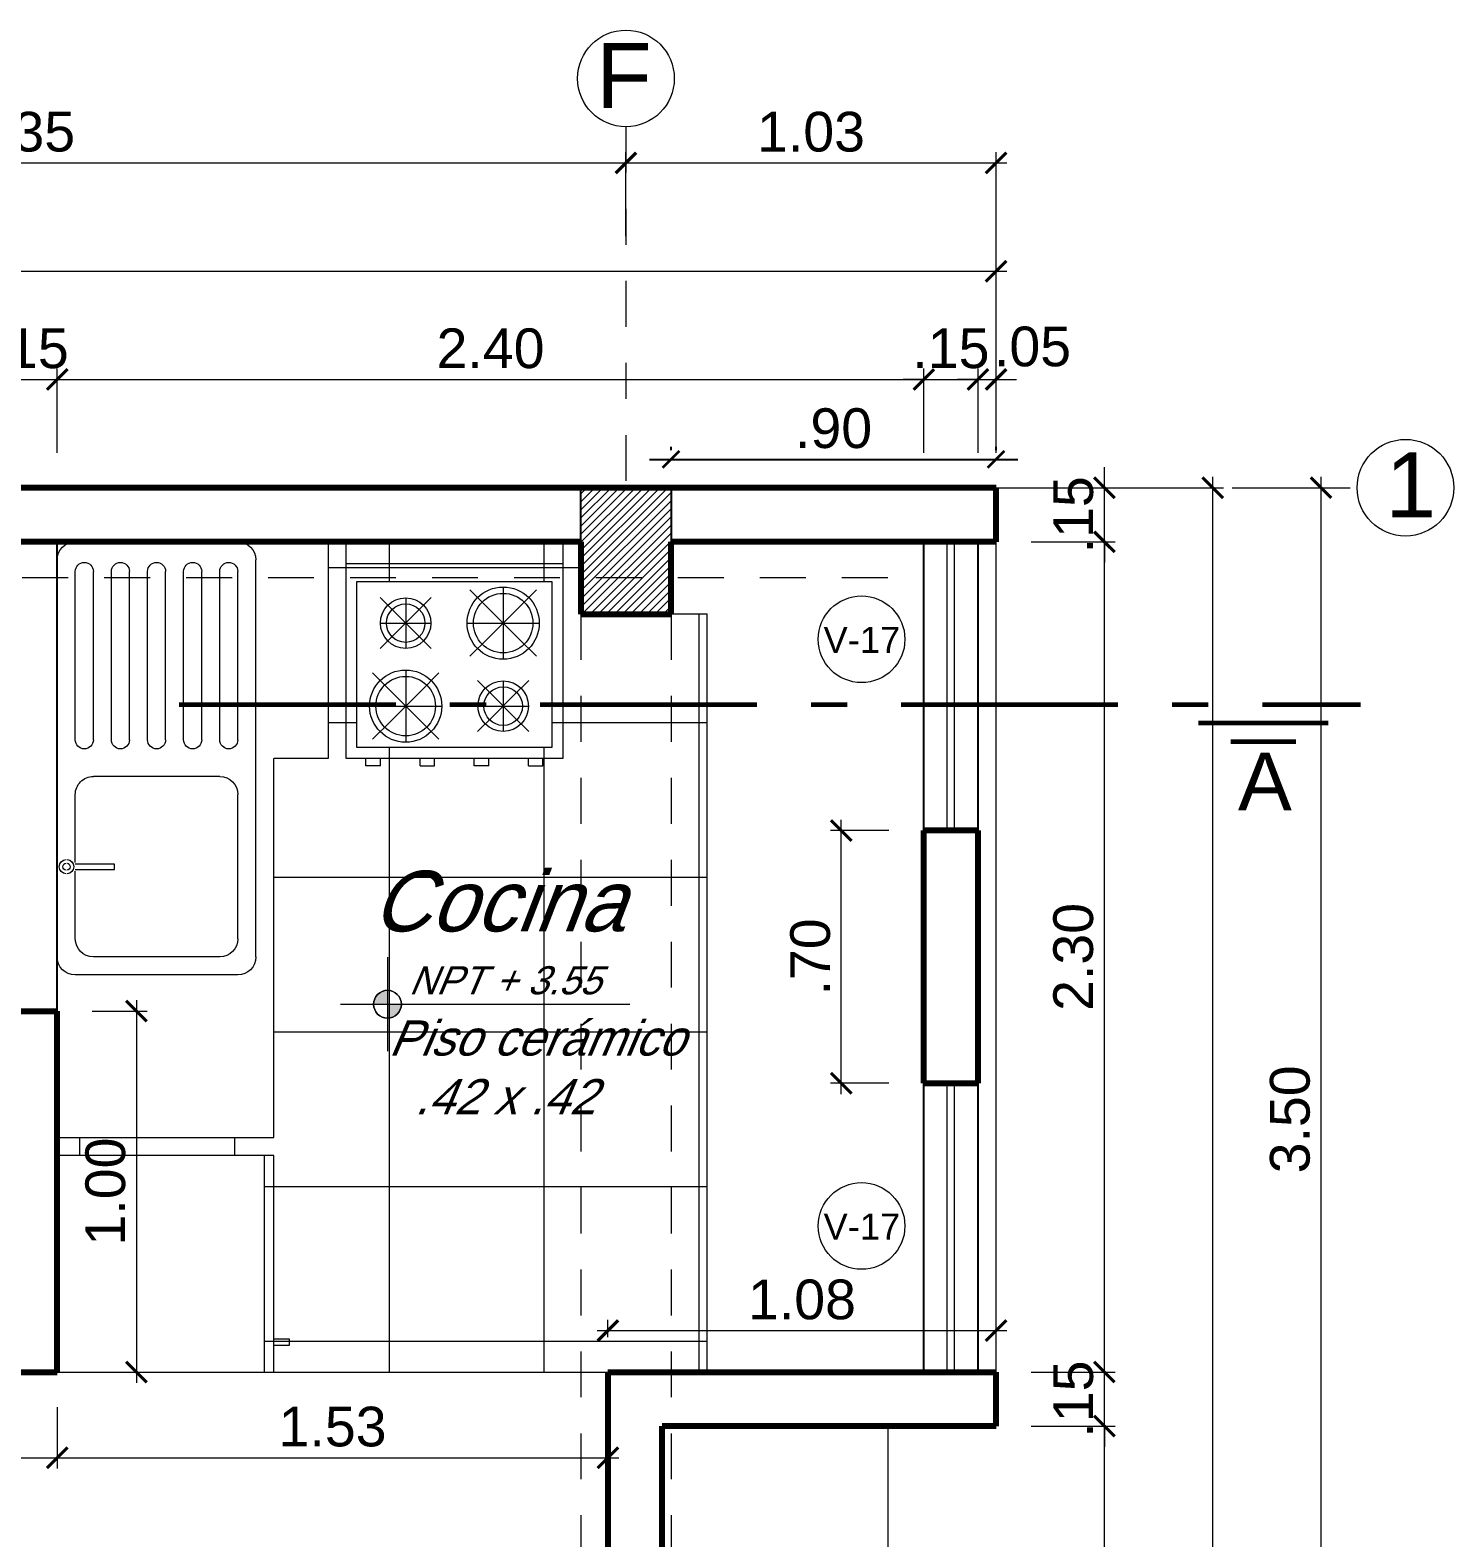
# Model space of a CAD drawing. Header units: millimetres. Extents: x 3779 to 7711, y 1445 to 3132.
# Drawn here: x 3869.147 to 3873.09, y 1469.425 to 1473.602 of the extents above; entities that cross this region are included whole.
import ezdxf

# ---------------------------------------------------------------- set-up
doc = ezdxf.new("R2010")
doc.units = ezdxf.units.MM
doc.header["$PDMODE"] = 3
for name, pattern in [('ACAD_ISO10W100', [18.5, 12, -3, 0.5, -3]), ('DASHDOTX2', [50.8, 25.4, -12.7, 0, -12.7]), ('HIDDEN', [9.525, 6.35, -3.175])]:
    doc.linetypes.add(name, pattern=pattern)
for name, color, linetype, lineweight in [('cotas', 7, 'Continuous', 5), ('EJES', 20, 'DASHDOTX2', 9), ('LINEA-DE-CORTE', 6, 'ACAD_ISO10W100', 60), ('MOBILIARIOS', 151, 'Continuous', 5), ('PERSONA', 7, 'Continuous', 9), ('pluma 1', 1, 'Continuous', 9), ('pluma 1.5', 14, 'Continuous', 15), ('pluma 2', 2, 'Continuous', 20), ('pluma 2.5', 30, 'Continuous', 25), ('pluma 8', 98, 'Continuous', 80), ('proyecciones', 32, 'HIDDEN', 9), ('SANITARIOS', 40, 'Continuous', 9), ('TEXTO', 7, 'Continuous', 9), ('TEXTURAS', 35, 'Continuous', 5)]:
    doc.layers.add(name, color=color, linetype=linetype, lineweight=lineweight)
doc.styles.add('nombreambiente', font='stylu.ttf', dxfattribs={"oblique": 20})
doc.styles.get("Standard").update_dxf_attribs({"font": 'arial.ttf'})
doc.styles.add('TIMES', font='arial.ttf', dxfattribs={"height": 0.11})
doc.dimstyles.new('INTERIOR', dxfattribs={"dimtxt": 0.11, "dimasz": 0.0465, "dimexe": 0.0345, "dimexo": 0.195, "dimgap": 0.0295, "dimtad": 2, "dimtih": 1, "dimtoh": 1, "dimzin": 4, "dimdsep": 46, "dimtxsty": 'Standard', "dimblk": 'ARCHTICK', "dimcen": 0, "dimdle": 0.06, "dimclrd": 256, "dimclre": 256, "dimclrt": 256, "dimadec": 0, "dimazin": 0, "dimtfac": 1, "dimtmove": 0, "dimatfit": 3, "dimldrblk": 'ARCHTICK', "dimfxl": 0.0345, "dimtolj": 1, "dimtzin": 0, "dimlwe": 25, "dimarcsym": 0})
doc.dimstyles.new('julio', dxfattribs={"dimtxt": 0.11, "dimasz": 0.057, "dimexe": 0.03, "dimexo": 0.097, "dimgap": 0.0295, "dimtad": 1, "dimzin": 4, "dimdsep": 46, "dimtxsty": 'TIMES', "dimblk": 'ARCHTICK', "dimcen": 0, "dimdle": 0.03, "dimclrd": 256, "dimclre": 256, "dimclrt": 256, "dimadec": 0, "dimazin": 0, "dimtfac": 1, "dimtix": 1, "dimtmove": 2, "dimatfit": 2, "dimldrblk": 'ARCHTICK', "dimfxl": 1, "dimtolj": 1, "dimtzin": 0, "dimlwd": 5, "dimlwe": 5, "dimarcsym": 0})

# ---------------------------------------------------------------- blocks, each defined once
blk = doc.blocks.new('llññ')
at = {"layer": 'MOBILIARIOS'}
for p, q in [((984.7316, 424.9776), (985.3316, 424.9776)), ((984.7316, 424.3776), (984.7316, 424.9776)), ((985.3316, 424.9776), (985.3316, 424.3776)), ((984.7316, 424.9176), (985.3316, 424.9176)), ((984.7616, 424.4076), (984.7616, 424.8676)), ((984.7616, 424.8676), (985.3016, 424.8676)), ((985.3016, 424.8676), (985.3016, 424.4076)), ((984.8259, 424.8234), (984.8713, 424.778)), ((984.9673, 424.8234), (984.9219, 424.778)), ((985.0747, 424.8446), (985.1251, 424.7942)), ((985.1666, 424.8526), (985.1666, 424.6526)), ((985.2585, 424.8446), (985.2082, 424.7942)), ((984.8966, 424.8226), (984.8966, 424.6826)), ((985.2082, 424.7111), (985.1251, 424.7942)), ((985.1251, 424.7111), (985.2082, 424.7942)), ((984.8266, 424.7526), (984.9666, 424.7526)), ((984.9219, 424.7273), (984.8713, 424.778)), ((984.8713, 424.7273), (984.9219, 424.778)), ((985.0666, 424.7526), (985.2666, 424.7526)), ((984.8713, 424.7273), (984.8259, 424.6819)), ((984.9219, 424.7273), (984.9673, 424.6819)), ((985.1251, 424.7111), (985.0747, 424.6607)), ((985.2082, 424.7111), (985.2585, 424.6607)), ((984.8047, 424.6146), (984.8551, 424.5642)), ((984.8966, 424.6226), (984.8966, 424.4226)), ((984.9885, 424.6146), (984.9382, 424.5642)), ((985.0959, 424.5934), (985.1413, 424.548)), ((985.1666, 424.5926), (985.1666, 424.4526)), ((985.2373, 424.5934), (985.1919, 424.548)), ((984.9382, 424.4811), (984.8551, 424.5642)), ((984.9382, 424.5642), (984.8551, 424.4811)), ((985.1919, 424.4973), (985.1413, 424.548)), ((985.1919, 424.548), (985.1413, 424.4973)), ((984.7966, 424.5226), (984.9966, 424.5226)), ((985.1413, 424.4973), (985.0959, 424.4519)), ((985.0966, 424.5226), (985.2366, 424.5226)), ((985.1919, 424.4973), (985.2373, 424.4519)), ((984.8551, 424.4811), (984.8047, 424.4307)), ((984.9382, 424.4811), (984.9885, 424.4307)), ((985.3016, 424.4076), (984.7616, 424.4076)), ((985.3316, 424.3776), (984.7316, 424.3776)), ((984.7866, 424.3576), (984.7866, 424.3776)), ((984.8266, 424.3576), (984.8266, 424.3776)), ((984.9366, 424.3576), (984.9366, 424.3776)), ((984.9766, 424.3576), (984.9766, 424.3776)), ((985.0866, 424.3576), (985.0866, 424.3776)), ((985.1266, 424.3576), (985.1266, 424.3776)), ((985.2366, 424.3576), (985.2366, 424.3776)), ((985.2766, 424.3576), (985.2766, 424.3776)), ((984.8266, 424.3576), (984.7866, 424.3576)), ((984.9366, 424.3576), (984.9766, 424.3576)), ((985.1266, 424.3576), (985.0866, 424.3576)), ((985.2366, 424.3576), (985.2766, 424.3576))]:
    blk.add_line(p, q, dxfattribs=at)
for centre, radius in [((985.1666, 424.7526), 0.1), ((985.1666, 424.7526), 0.0824), ((984.8966, 424.7526), 0.07), ((984.8966, 424.7526), 0.0534), ((984.8966, 424.5226), 0.1), ((984.8966, 424.5226), 0.0824), ((985.1666, 424.5226), 0.07), ((985.1666, 424.5226), 0.0534)]:
    blk.add_circle(centre, radius, dxfattribs=at)
blk = doc.blocks.new('mm')
at = {"layer": 'MOBILIARIOS', "linetype": 'Continuous'}
for p, q in [((1043.9995, 445.0359), (1043.2995, 445.0359)), ((1043.2995, 445.0359), (1043.2995, 444.3359)), ((1043.9995, 444.3359), (1043.9995, 445.0359)), ((1043.2995, 444.3659), (1043.9995, 444.3659)), ((1043.2995, 444.3359), (1043.9995, 444.3359)), ((1043.3861, 444.3359), (1043.3861, 444.2859)), ((1043.4061, 444.2859), (1043.4061, 444.3359)), ((1043.3861, 444.2859), (1043.4061, 444.2859))]:
    blk.add_line(p, q, dxfattribs=at)
blk = doc.blocks.new('iiuyu')
at = {"layer": 'pluma 1', "ltscale": 0.3}
h = blk.add_hatch(color=256, dxfattribs=at)
h.paths.add_polyline_path([(1118.6362, 393.0279, 0.414214), (1118.5977, 392.9893), (1118.6362, 392.9893)])
h.paths.add_polyline_path([(1118.6747, 392.9893), (1118.6362, 392.9893), (1118.6362, 392.9508, 0.414214)])
for p, q in [((1118.6362, 393.1195), (1118.6362, 392.8592)), ((1118.506, 392.9893), (1119.307, 392.9893))]:
    blk.add_line(p, q, dxfattribs=at)
blk.add_circle((1118.6362, 392.9893), 0.0385, dxfattribs=at)
for start, end in [(0, 180), (180, 0)]:
    blk.add_arc((1118.6362, 392.9893), 0.0385, start, end, dxfattribs=at)
blk = doc.blocks.new('DFGDSG')
at = {"layer": 'SANITARIOS'}
for p, q in [((653.507, 206.6328), (654.607, 206.6328)), ((653.457, 206.5828), (653.457, 206.1328)), ((653.557, 206.5828), (653.957, 206.5828)), ((654.1085, 206.5828), (654.5752, 206.5828)), ((654.657, 206.5828), (654.657, 206.1328)), ((653.507, 206.5328), (653.507, 206.1828)), ((654.007, 206.5328), (654.007, 206.1828)), ((654.1085, 206.5328), (654.5752, 206.5328)), ((654.1085, 206.4828), (654.5752, 206.4828)), ((654.1085, 206.4328), (654.5752, 206.4328)), ((654.1085, 206.3828), (654.5752, 206.3828)), ((654.1085, 206.3328), (654.5752, 206.3328)), ((654.1085, 206.2828), (654.5752, 206.2828)), ((653.7493, 206.1328), (653.7494, 206.2417)), ((653.7494, 206.2417), (653.764, 206.2417)), ((653.7646, 206.1328), (653.7646, 206.2417)), ((654.1085, 206.2328), (654.5752, 206.2328)), ((654.1085, 206.1828), (654.5752, 206.1828)), ((653.557, 206.1328), (653.7451, 206.1328)), ((653.7689, 206.1328), (653.957, 206.1328)), ((654.1085, 206.1328), (654.5752, 206.1328)), ((653.507, 206.0828), (654.607, 206.0828))]:
    blk.add_line(p, q, dxfattribs=at)
for centre, radius, start, end in [((653.507, 206.5828), 0.05, 90, 180), ((654.607, 206.5828), 0.05, 360, 90), ((653.557, 206.5328), 0.05, 90, 180), ((653.957, 206.5328), 0.05, 0, 90), ((654.1085, 206.5578), 0.025, 90, 270), ((654.5752, 206.5578), 0.025, 270, 90), ((654.1085, 206.4578), 0.025, 90, 270), ((654.5752, 206.4578), 0.025, 270, 90), ((654.1085, 206.3578), 0.025, 90, 270), ((654.5752, 206.3578), 0.025, 270, 90), ((654.1085, 206.2578), 0.025, 90, 270), ((654.5752, 206.2578), 0.025, 270, 90), ((653.557, 206.1828), 0.05, 180, 270), ((653.957, 206.1828), 0.05, 270, 0), ((654.1085, 206.1578), 0.025, 90, 270), ((654.5752, 206.1578), 0.025, 270, 90), ((653.507, 206.1328), 0.05, 180, 270), ((653.757, 206.1085), 0.0201, 3.7916, 176.2084), ((653.757, 206.1085), 0.0201, 183.7916, 356.2084), ((653.757, 206.1085), 0.0101, 7.5683, 172.4317), ((653.757, 206.1085), 0.0101, 187.5683, 352.4317), ((654.607, 206.1328), 0.05, 270, 360)]:
    blk.add_arc(centre, radius, start, end, dxfattribs=at)
blk = doc.blocks.new('_ArchTick')
at = {"color": 0, "linetype": 'ByBlock', "lineweight": 40, "const_width": 0.15}
blk.add_lwpolyline([(-0.5, -0.5), (0.5, 0.5)], dxfattribs=at)
blk = doc.blocks.new('*D320')
at = {"layer": 'cotas', "lineweight": 5, "transparency": 16777216}
for p, q in [((3856.492, 1472.9346), (3871.852, 1472.9346)), ((3856.522, 1472.4316), (3856.522, 1472.9646)), ((3871.822, 1472.4316), (3871.822, 1472.9646))]:
    blk.add_line(p, q, dxfattribs=at)
at = {"layer": 'Defpoints', "color": 0, "transparency": 16777216}
for p in [(3871.822, 1472.9346), (3856.522, 1472.3346), (3871.822, 1472.3346)]:
    blk.add_point(p, dxfattribs=at)
at = {"layer": 'cotas', "lineweight": 5, "transparency": 16777216, "xscale": 0.057, "yscale": 0.057, "zscale": 0.057, "rotation": 180}
blk.add_blockref('_ArchTick', (3856.522, 1472.9346), dxfattribs=at)
at = {"layer": 'cotas', "lineweight": 5, "transparency": 16777216, "xscale": 0.057, "yscale": 0.057, "zscale": 0.057}
blk.add_blockref('_ArchTick', (3871.822, 1472.9346), dxfattribs=at)
at = {"layer": 'cotas', "transparency": 16777216, "insert": (3864.2861, 1473.0254), "char_height": 0.11, "attachment_point": 5, "style": 'TIMES'}
blk.add_mtext('\\A1;15.30', dxfattribs=at)
blk = doc.blocks.new('*D240')
at = {"layer": 'cotas', "lineweight": 5, "transparency": 16777216}
for p, q in [((3867.447, 1473.0316), (3867.447, 1473.2646)), ((3870.797, 1473.0316), (3870.797, 1473.2646)), ((3867.417, 1473.2346), (3870.827, 1473.2346))]:
    blk.add_line(p, q, dxfattribs=at)
at = {"layer": 'Defpoints', "color": 0, "transparency": 16777216}
for p in [(3870.797, 1473.2346), (3867.447, 1472.9346), (3870.797, 1472.9346)]:
    blk.add_point(p, dxfattribs=at)
at = {"layer": 'cotas', "lineweight": 5, "transparency": 16777216, "xscale": 0.057, "yscale": 0.057, "zscale": 0.057, "rotation": 180}
blk.add_blockref('_ArchTick', (3867.447, 1473.2346), dxfattribs=at)
at = {"layer": 'cotas', "lineweight": 5, "transparency": 16777216, "xscale": 0.057, "yscale": 0.057, "zscale": 0.057}
blk.add_blockref('_ArchTick', (3870.797, 1473.2346), dxfattribs=at)
at = {"layer": 'cotas', "transparency": 16777216, "insert": (3869.122, 1473.3203), "char_height": 0.11, "attachment_point": 5, "style": 'TIMES'}
blk.add_mtext('\\A1;3.35', dxfattribs=at)
blk = doc.blocks.new('*D241')
at = {"layer": 'cotas', "lineweight": 5, "transparency": 16777216}
for p, q in [((3870.797, 1473.0316), (3870.797, 1473.2646)), ((3871.822, 1472.4316), (3871.822, 1473.2646)), ((3870.767, 1473.2346), (3871.852, 1473.2346))]:
    blk.add_line(p, q, dxfattribs=at)
at = {"layer": 'Defpoints', "color": 0, "transparency": 16777216}
for p in [(3871.822, 1473.2346), (3870.797, 1472.9346), (3871.822, 1472.3346)]:
    blk.add_point(p, dxfattribs=at)
at = {"layer": 'cotas', "lineweight": 5, "transparency": 16777216, "xscale": 0.057, "yscale": 0.057, "zscale": 0.057, "rotation": 180}
blk.add_blockref('_ArchTick', (3870.797, 1473.2346), dxfattribs=at)
at = {"layer": 'cotas', "lineweight": 5, "transparency": 16777216, "xscale": 0.057, "yscale": 0.057, "zscale": 0.057}
blk.add_blockref('_ArchTick', (3871.822, 1473.2346), dxfattribs=at)
at = {"layer": 'cotas', "transparency": 16777216, "insert": (3871.3095, 1473.3203), "char_height": 0.11, "attachment_point": 5, "style": 'TIMES'}
blk.add_mtext('\\A1;1.03', dxfattribs=at)
blk = doc.blocks.new('*D269')
at = {"layer": 'cotas', "lineweight": 5, "transparency": 16777216}
for p, q in [((3872.722, 1468.8046), (3872.722, 1472.3646)), ((3872.519, 1472.3346), (3872.752, 1472.3346)), ((3872.519, 1468.8346), (3872.752, 1468.8346))]:
    blk.add_line(p, q, dxfattribs=at)
at = {"layer": 'Defpoints', "color": 0, "transparency": 16777216}
for p in [(3872.422, 1472.3346), (3872.722, 1472.3346), (3872.422, 1468.8346)]:
    blk.add_point(p, dxfattribs=at)
at = {"layer": 'cotas', "lineweight": 5, "transparency": 16777216, "xscale": 0.057, "yscale": 0.057, "zscale": 0.057}
for p, rotation in [((3872.722, 1472.3346), 90), ((3872.722, 1468.8346), 270)]:
    blk.add_blockref('_ArchTick', p, dxfattribs=dict(at, rotation=rotation))
at = {"layer": 'cotas', "transparency": 16777216, "insert": (3872.6363, 1470.5846), "char_height": 0.11, "attachment_point": 5, "rotation": 90, "style": 'TIMES'}
blk.add_mtext('\\A1;3.50', dxfattribs=at)
blk = doc.blocks.new('*D270')
at = {"layer": 'cotas', "lineweight": 5, "transparency": 16777216}
for p, q in [((3872.422, 1465.4546), (3872.422, 1472.3646)), ((3871.919, 1472.3346), (3872.452, 1472.3346)), ((3871.619, 1465.4846), (3872.452, 1465.4846))]:
    blk.add_line(p, q, dxfattribs=at)
at = {"layer": 'Defpoints', "color": 0, "transparency": 16777216}
for p in [(3871.822, 1472.3346), (3872.422, 1472.3346), (3871.522, 1465.4846)]:
    blk.add_point(p, dxfattribs=at)
at = {"layer": 'cotas', "lineweight": 5, "transparency": 16777216, "xscale": 0.057, "yscale": 0.057, "zscale": 0.057}
for p, rotation in [((3872.422, 1472.3346), 90), ((3872.422, 1465.4846), 270)]:
    blk.add_blockref('_ArchTick', p, dxfattribs=dict(at, rotation=rotation))
at = {"layer": 'cotas', "transparency": 16777216, "insert": (3872.3363, 1468.9096), "char_height": 0.11, "attachment_point": 5, "rotation": 90, "style": 'TIMES'}
blk.add_mtext('\\A1;6.85', dxfattribs=at)
blk = doc.blocks.new('*D271')
at = {"layer": 'cotas', "lineweight": 5, "transparency": 16777216}
for p, q in [((3871.919, 1472.1846), (3872.152, 1472.1846)), ((3872.122, 1469.8546), (3872.122, 1472.2146)), ((3871.919, 1469.8846), (3872.152, 1469.8846))]:
    blk.add_line(p, q, dxfattribs=at)
at = {"layer": 'Defpoints', "color": 0, "transparency": 16777216}
for p in [(3871.822, 1472.1846), (3872.122, 1472.1846), (3871.822, 1469.8846)]:
    blk.add_point(p, dxfattribs=at)
at = {"layer": 'cotas', "lineweight": 5, "transparency": 16777216, "xscale": 0.057, "yscale": 0.057, "zscale": 0.057}
for p, rotation in [((3872.122, 1472.1846), 90), ((3872.122, 1469.8846), 270)]:
    blk.add_blockref('_ArchTick', p, dxfattribs=dict(at, rotation=rotation))
at = {"layer": 'cotas', "transparency": 16777216, "insert": (3872.0363, 1471.0346), "char_height": 0.11, "attachment_point": 5, "rotation": 90, "style": 'TIMES'}
blk.add_mtext('\\A1;2.30', dxfattribs=at)
blk = doc.blocks.new('*D326')
at = {"layer": 'cotas', "lineweight": 5, "transparency": 16777216}
for p, q in [((3872.122, 1472.3346), (3872.122, 1472.3916)), ((3871.919, 1472.3346), (3872.152, 1472.3346)), ((3872.122, 1472.1846), (3872.122, 1472.3346)), ((3871.919, 1472.1846), (3872.152, 1472.1846)), ((3872.122, 1472.1846), (3872.122, 1472.1276))]:
    blk.add_line(p, q, dxfattribs=at)
at = {"layer": 'Defpoints', "color": 0, "transparency": 16777216}
for p in [(3871.822, 1472.3346), (3872.122, 1472.3346), (3871.822, 1472.1846)]:
    blk.add_point(p, dxfattribs=at)
at = {"layer": 'cotas', "lineweight": 5, "transparency": 16777216, "xscale": 0.057, "yscale": 0.057, "zscale": 0.057}
for p, rotation in [((3872.122, 1472.3346), 270), ((3872.122, 1472.1846), 90)]:
    blk.add_blockref('_ArchTick', p, dxfattribs=dict(at, rotation=rotation))
at = {"layer": 'cotas', "transparency": 16777216, "insert": (3872.0363, 1472.2596), "char_height": 0.11, "attachment_point": 5, "rotation": 90, "style": 'TIMES'}
blk.add_mtext('\\A1;.15', dxfattribs=at)
blk = doc.blocks.new('*D274')
at = {"layer": 'cotas', "lineweight": 5, "transparency": 16777216}
for p, q in [((3871.772, 1472.4316), (3871.772, 1472.6646)), ((3871.822, 1472.4316), (3871.822, 1472.6646)), ((3871.772, 1472.6346), (3871.715, 1472.6346)), ((3871.772, 1472.6346), (3871.822, 1472.6346)), ((3871.822, 1472.6346), (3871.879, 1472.6346))]:
    blk.add_line(p, q, dxfattribs=at)
at = {"layer": 'Defpoints', "color": 0, "transparency": 16777216}
for p in [(3871.822, 1472.6346), (3871.772, 1472.3346), (3871.822, 1472.3346)]:
    blk.add_point(p, dxfattribs=at)
at = {"layer": 'cotas', "lineweight": 5, "transparency": 16777216, "xscale": 0.057, "yscale": 0.057, "zscale": 0.057}
blk.add_blockref('_ArchTick', (3871.772, 1472.6346), dxfattribs=at)
at = {"layer": 'cotas', "lineweight": 5, "transparency": 16777216, "xscale": 0.057, "yscale": 0.057, "zscale": 0.057, "rotation": 180}
blk.add_blockref('_ArchTick', (3871.822, 1472.6346), dxfattribs=at)
at = {"layer": 'cotas', "transparency": 16777216, "insert": (3871.923, 1472.7253), "char_height": 0.11, "attachment_point": 5, "style": 'TIMES'}
blk.add_mtext('\\A1;.05', dxfattribs=at)
blk = doc.blocks.new('*D279')
at = {"layer": 'cotas', "lineweight": 5, "transparency": 16777216}
for p, q in [((3872.122, 1466.4296), (3872.122, 1469.7646)), ((3871.919, 1469.7346), (3872.152, 1469.7346)), ((3871.469, 1466.4596), (3872.152, 1466.4596))]:
    blk.add_line(p, q, dxfattribs=at)
at = {"layer": 'Defpoints', "color": 0, "transparency": 16777216}
for p in [(3871.822, 1469.7346), (3872.122, 1469.7346), (3871.372, 1466.4596)]:
    blk.add_point(p, dxfattribs=at)
at = {"layer": 'cotas', "lineweight": 5, "transparency": 16777216, "xscale": 0.057, "yscale": 0.057, "zscale": 0.057}
for p, rotation in [((3872.122, 1469.7346), 90), ((3872.122, 1466.4596), 270)]:
    blk.add_blockref('_ArchTick', p, dxfattribs=dict(at, rotation=rotation))
at = {"layer": 'cotas', "transparency": 16777216, "insert": (3872.0363, 1468.0971), "char_height": 0.11, "attachment_point": 5, "rotation": 90, "style": 'TIMES'}
blk.add_mtext('\\A1;3.28', dxfattribs=at)
blk = doc.blocks.new('*D332')
at = {"layer": 'cotas', "lineweight": 5, "transparency": 16777216}
for p, q in [((3872.122, 1469.8846), (3872.122, 1469.9416)), ((3871.919, 1469.8846), (3872.152, 1469.8846)), ((3872.122, 1469.7346), (3872.122, 1469.8846)), ((3871.919, 1469.7346), (3872.152, 1469.7346)), ((3872.122, 1469.7346), (3872.122, 1469.6776))]:
    blk.add_line(p, q, dxfattribs=at)
at = {"layer": 'Defpoints', "color": 0, "transparency": 16777216}
for p in [(3871.822, 1469.8846), (3872.122, 1469.8846), (3871.822, 1469.7346)]:
    blk.add_point(p, dxfattribs=at)
at = {"layer": 'cotas', "lineweight": 5, "transparency": 16777216, "xscale": 0.057, "yscale": 0.057, "zscale": 0.057}
for p, rotation in [((3872.122, 1469.8846), 270), ((3872.122, 1469.7346), 90)]:
    blk.add_blockref('_ArchTick', p, dxfattribs=dict(at, rotation=rotation))
at = {"layer": 'cotas', "transparency": 16777216, "insert": (3872.0363, 1469.8096), "char_height": 0.11, "attachment_point": 5, "rotation": 90, "style": 'TIMES'}
blk.add_mtext('\\A1;.15', dxfattribs=at)
blk = doc.blocks.new('*D280')
at = {"layer": 'cotas', "lineweight": 5, "transparency": 16777216}
for p, q in [((3871.622, 1472.4316), (3871.622, 1472.6646)), ((3871.772, 1472.4316), (3871.772, 1472.6646)), ((3871.622, 1472.6346), (3871.565, 1472.6346)), ((3871.622, 1472.6346), (3871.772, 1472.6346)), ((3871.772, 1472.6346), (3871.829, 1472.6346))]:
    blk.add_line(p, q, dxfattribs=at)
at = {"layer": 'Defpoints', "color": 0, "transparency": 16777216}
for p in [(3871.772, 1472.6346), (3871.622, 1472.3346), (3871.772, 1472.3346)]:
    blk.add_point(p, dxfattribs=at)
at = {"layer": 'cotas', "lineweight": 5, "transparency": 16777216, "xscale": 0.057, "yscale": 0.057, "zscale": 0.057}
blk.add_blockref('_ArchTick', (3871.622, 1472.6346), dxfattribs=at)
at = {"layer": 'cotas', "lineweight": 5, "transparency": 16777216, "xscale": 0.057, "yscale": 0.057, "zscale": 0.057, "rotation": 180}
blk.add_blockref('_ArchTick', (3871.772, 1472.6346), dxfattribs=at)
at = {"layer": 'cotas', "transparency": 16777216, "insert": (3871.697, 1472.7202), "char_height": 0.11, "attachment_point": 5, "style": 'TIMES'}
blk.add_mtext('\\A1;.15', dxfattribs=at)
blk = doc.blocks.new('*D281')
at = {"layer": 'cotas', "lineweight": 5, "transparency": 16777216}
for p, q in [((3869.072, 1472.4316), (3869.072, 1472.6646)), ((3869.222, 1472.4316), (3869.222, 1472.6646)), ((3869.072, 1472.6346), (3869.015, 1472.6346)), ((3869.072, 1472.6346), (3869.222, 1472.6346)), ((3869.222, 1472.6346), (3869.279, 1472.6346))]:
    blk.add_line(p, q, dxfattribs=at)
at = {"layer": 'Defpoints', "color": 0, "transparency": 16777216}
for p in [(3869.222, 1472.6346), (3869.072, 1472.3346), (3869.222, 1472.3346)]:
    blk.add_point(p, dxfattribs=at)
at = {"layer": 'cotas', "lineweight": 5, "transparency": 16777216, "xscale": 0.057, "yscale": 0.057, "zscale": 0.057}
blk.add_blockref('_ArchTick', (3869.072, 1472.6346), dxfattribs=at)
at = {"layer": 'cotas', "lineweight": 5, "transparency": 16777216, "xscale": 0.057, "yscale": 0.057, "zscale": 0.057, "rotation": 180}
blk.add_blockref('_ArchTick', (3869.222, 1472.6346), dxfattribs=at)
at = {"layer": 'cotas', "transparency": 16777216, "insert": (3869.147, 1472.7202), "char_height": 0.11, "attachment_point": 5, "style": 'TIMES'}
blk.add_mtext('\\A1;.15', dxfattribs=at)
blk = doc.blocks.new('*D282')
at = {"layer": 'cotas', "lineweight": 5, "transparency": 16777216}
for p, q in [((3869.222, 1472.4316), (3869.222, 1472.6646)), ((3871.622, 1472.4316), (3871.622, 1472.6646)), ((3869.192, 1472.6346), (3871.652, 1472.6346))]:
    blk.add_line(p, q, dxfattribs=at)
at = {"layer": 'Defpoints', "color": 0, "transparency": 16777216}
for p in [(3871.622, 1472.6346), (3869.222, 1472.3346), (3871.622, 1472.3346)]:
    blk.add_point(p, dxfattribs=at)
at = {"layer": 'cotas', "lineweight": 5, "transparency": 16777216, "xscale": 0.057, "yscale": 0.057, "zscale": 0.057, "rotation": 180}
blk.add_blockref('_ArchTick', (3869.222, 1472.6346), dxfattribs=at)
at = {"layer": 'cotas', "lineweight": 5, "transparency": 16777216, "xscale": 0.057, "yscale": 0.057, "zscale": 0.057}
blk.add_blockref('_ArchTick', (3871.622, 1472.6346), dxfattribs=at)
at = {"layer": 'cotas', "transparency": 16777216, "insert": (3870.422, 1472.7202), "char_height": 0.11, "attachment_point": 5, "style": 'TIMES'}
blk.add_mtext('\\A1;2.40', dxfattribs=at)
blk = doc.blocks.new('*D295')
at = {"layer": 'cotas', "lineweight": 5, "transparency": 16777216}
for p, q in [((3870.747, 1469.9816), (3870.747, 1470.0293)), ((3871.822, 1469.9816), (3871.822, 1470.0293)), ((3870.717, 1469.9993), (3871.852, 1469.9993))]:
    blk.add_line(p, q, dxfattribs=at)
at = {"layer": 'Defpoints', "color": 0, "transparency": 16777216}
for p in [(3871.822, 1469.9993), (3870.747, 1469.8846), (3871.822, 1469.8846)]:
    blk.add_point(p, dxfattribs=at)
at = {"layer": 'cotas', "lineweight": 5, "transparency": 16777216, "xscale": 0.057, "yscale": 0.057, "zscale": 0.057, "rotation": 180}
blk.add_blockref('_ArchTick', (3870.747, 1469.9993), dxfattribs=at)
at = {"layer": 'cotas', "lineweight": 5, "transparency": 16777216, "xscale": 0.057, "yscale": 0.057, "zscale": 0.057}
blk.add_blockref('_ArchTick', (3871.822, 1469.9993), dxfattribs=at)
at = {"layer": 'cotas', "transparency": 16777216, "insert": (3871.2845, 1470.085), "char_height": 0.11, "attachment_point": 5, "style": 'TIMES'}
blk.add_mtext('\\A1;1.08', dxfattribs=at)
blk = doc.blocks.new('*D296')
at = {"layer": 'cotas', "lineweight": 5, "transparency": 16777216}
for p, q in [((3871.525, 1471.3846), (3871.3634, 1471.3846)), ((3871.3934, 1470.6546), (3871.3934, 1471.4146)), ((3871.525, 1470.6846), (3871.3634, 1470.6846))]:
    blk.add_line(p, q, dxfattribs=at)
at = {"layer": 'Defpoints', "color": 0, "transparency": 16777216}
for p in [(3871.3934, 1471.3846), (3871.622, 1471.3846), (3871.622, 1470.6846)]:
    blk.add_point(p, dxfattribs=at)
at = {"layer": 'cotas', "lineweight": 5, "transparency": 16777216, "xscale": 0.057, "yscale": 0.057, "zscale": 0.057}
for p, rotation in [((3871.3934, 1471.3846), 90), ((3871.3934, 1470.6846), 270)]:
    blk.add_blockref('_ArchTick', p, dxfattribs=dict(at, rotation=rotation))
at = {"layer": 'cotas', "transparency": 16777216, "insert": (3871.3078, 1471.0346), "char_height": 0.11, "attachment_point": 5, "rotation": 90, "style": 'TIMES'}
blk.add_mtext('\\A1;.70', dxfattribs=at)
blk = doc.blocks.new('*D303')
at = {"layer": 'cotas', "lineweight": 5, "transparency": 16777216}
for p, q in [((3868.372, 1469.7876), (3868.372, 1469.617)), ((3869.222, 1469.7876), (3869.222, 1469.617)), ((3868.342, 1469.647), (3869.252, 1469.647))]:
    blk.add_line(p, q, dxfattribs=at)
at = {"layer": 'Defpoints', "color": 0, "transparency": 16777216}
for p in [(3868.372, 1469.8846), (3869.222, 1469.8846), (3869.222, 1469.647)]:
    blk.add_point(p, dxfattribs=at)
at = {"layer": 'cotas', "lineweight": 5, "transparency": 16777216, "xscale": 0.057, "yscale": 0.057, "zscale": 0.057, "rotation": 180}
blk.add_blockref('_ArchTick', (3868.372, 1469.647), dxfattribs=at)
at = {"layer": 'cotas', "lineweight": 5, "transparency": 16777216, "xscale": 0.057, "yscale": 0.057, "zscale": 0.057}
blk.add_blockref('_ArchTick', (3869.222, 1469.647), dxfattribs=at)
at = {"layer": 'cotas', "transparency": 16777216, "insert": (3868.797, 1469.7327), "char_height": 0.11, "attachment_point": 5, "style": 'TIMES'}
blk.add_mtext('\\A1;.85', dxfattribs=at)
blk = doc.blocks.new('*D304')
at = {"layer": 'cotas', "lineweight": 5, "transparency": 16777216}
for p, q in [((3869.222, 1469.7876), (3869.222, 1469.617)), ((3870.747, 1469.7876), (3870.747, 1469.617)), ((3869.192, 1469.647), (3870.777, 1469.647))]:
    blk.add_line(p, q, dxfattribs=at)
at = {"layer": 'Defpoints', "color": 0, "transparency": 16777216}
for p in [(3869.222, 1469.8846), (3870.747, 1469.8846), (3870.747, 1469.647)]:
    blk.add_point(p, dxfattribs=at)
at = {"layer": 'cotas', "lineweight": 5, "transparency": 16777216, "xscale": 0.057, "yscale": 0.057, "zscale": 0.057, "rotation": 180}
blk.add_blockref('_ArchTick', (3869.222, 1469.647), dxfattribs=at)
at = {"layer": 'cotas', "lineweight": 5, "transparency": 16777216, "xscale": 0.057, "yscale": 0.057, "zscale": 0.057}
blk.add_blockref('_ArchTick', (3870.747, 1469.647), dxfattribs=at)
at = {"layer": 'cotas', "transparency": 16777216, "insert": (3869.9845, 1469.7327), "char_height": 0.11, "attachment_point": 5, "style": 'TIMES'}
blk.add_mtext('\\A1;1.53', dxfattribs=at)
blk = doc.blocks.new('*D311')
at = {"layer": 'cotas', "lineweight": 5, "transparency": 16777216}
for p, q in [((3869.319, 1470.8846), (3869.4714, 1470.8846)), ((3869.4414, 1470.9146), (3869.4414, 1469.8546)), ((3869.319, 1469.8846), (3869.4714, 1469.8846))]:
    blk.add_line(p, q, dxfattribs=at)
at = {"layer": 'Defpoints', "color": 0, "transparency": 16777216}
for p in [(3869.222, 1470.8846), (3869.222, 1469.8846), (3869.4414, 1469.8846)]:
    blk.add_point(p, dxfattribs=at)
at = {"layer": 'cotas', "lineweight": 5, "transparency": 16777216, "xscale": 0.057, "yscale": 0.057, "zscale": 0.057}
for p, rotation in [((3869.4414, 1470.8846), 90), ((3869.4414, 1469.8846), 270)]:
    blk.add_blockref('_ArchTick', p, dxfattribs=dict(at, rotation=rotation))
at = {"layer": 'cotas', "transparency": 16777216, "insert": (3869.3557, 1470.3846), "char_height": 0.11, "attachment_point": 5, "rotation": 90, "style": 'TIMES'}
blk.add_mtext('\\A1;1.00', dxfattribs=at)
blk = doc.blocks.new('*D879')
at = {"layer": 'cotas', "lineweight": 25, "transparency": 16777216}
for p, q in [((3870.922, 1472.4384), (3870.922, 1472.4477)), ((3871.822, 1472.4384), (3871.822, 1472.4477))]:
    blk.add_line(p, q, dxfattribs=at)
at = {"layer": 'cotas', "lineweight": -2, "transparency": 16777216}
blk.add_line((3870.862, 1472.4132), (3871.882, 1472.4132), dxfattribs=at)
at = {"layer": 'Defpoints', "color": 0, "transparency": 16777216}
for p in [(3871.822, 1472.4132), (3870.922, 1472.2434), (3871.822, 1472.2434)]:
    blk.add_point(p, dxfattribs=at)
at = {"layer": 'cotas', "lineweight": -2, "transparency": 16777216, "xscale": 0.04649999999999999, "yscale": 0.04649999999999999, "zscale": 0.04649999999999999, "rotation": 180}
blk.add_blockref('_ArchTick', (3870.922, 1472.4132), dxfattribs=at)
at = {"layer": 'cotas', "lineweight": -2, "transparency": 16777216, "xscale": 0.04649999999999999, "yscale": 0.04649999999999999, "zscale": 0.04649999999999999}
blk.add_blockref('_ArchTick', (3871.822, 1472.4132), dxfattribs=at)
at = {"layer": 'cotas', "transparency": 16777216, "insert": (3871.372, 1472.4989), "char_height": 0.11, "attachment_point": 5}
blk.add_mtext('\\A1;.90', dxfattribs=at)

msp = doc.modelspace()

# ---------------------------------------------------------------- hatches: boundary and pattern name
at = {"layer": 'TEXTURAS'}
h = msp.add_hatch(dxfattribs=at)
h.set_pattern_fill('LINE', color=256, scale=0.005, angle=45)
h.set_pattern_definition([(45, (16.808548, -73.21544), (-0.01122532015, 0.01122532015), [])])
h.paths.add_polyline_path([(3870.922, 1472.1846), (3870.922, 1472.3346), (3870.672, 1472.3346), (3870.672, 1471.9846), (3870.922, 1471.9846)])
h = msp.add_hatch(dxfattribs=at)
h.set_pattern_fill('NET', color=256, scale=0.135)
h.set_pattern_definition([(0, (2.65855, -85.93895), (0, 0.428625), []), (90, (2.65855, -85.93895), (-0.428625, 3e-17), [])])
h.paths.add_polyline_path([(3868.522, 1472.1346, -0.414214), (3868.572, 1472.1846), (3867.572, 1472.1846), (3867.572, 1471.9846), (3867.322, 1471.9846), (3867.322, 1471.0846), (3867.572, 1471.0846), (3867.572, 1469.8846), (3868.372, 1469.8846), (3868.372, 1470.0346), (3869.072, 1470.0346), (3869.072, 1470.1182, -0.414214), (3869.0342, 1470.0804), (3868.4043, 1470.0804, -0.414214), (3868.3665, 1470.1182), (3868.3665, 1470.8426, -0.414214), (3868.4043, 1470.8804), (3869.0342, 1470.8804, -0.414214), (3869.072, 1470.8426), (3869.072, 1470.8846), (3869.072, 1471.0346, -0.414214), (3869.022, 1470.9846), (3868.572, 1470.9846, -0.414214), (3868.522, 1471.0346)])
h.paths.add_polyline_path([(3867.322, 1471.9846), (3867.322, 1472.0846), (3866.697, 1471.5846), (3867.322, 1471.0846)])
h.paths.add_polyline_path([(3866.697, 1471.5846), (3866.072, 1471.0846), (3867.322, 1471.0846)])
h.paths.add_polyline_path([(3866.072, 1472.0846), (3866.072, 1471.0846), (3866.697, 1471.5846)])
h.paths.add_polyline_path([(3867.322, 1472.0846), (3866.072, 1472.0846), (3866.697, 1471.5846)])
h.paths.add_polyline_path([(3867.322, 1472.1846), (3866.072, 1472.1846), (3866.072, 1472.0846), (3867.322, 1472.0846)])
h.paths.add_polyline_path([(3870.567, 1471.5646), (3870.527, 1471.5646), (3870.527, 1471.5846), (3870.417, 1471.5846), (3870.417, 1471.5646), (3870.377, 1471.5646), (3870.377, 1471.5846), (3870.267, 1471.5846), (3870.267, 1471.5646), (3870.227, 1471.5646), (3870.227, 1471.5846), (3870.117, 1471.5846), (3870.117, 1471.5646), (3870.077, 1471.5646), (3870.077, 1471.5846), (3870.567, 1471.5846)], flags=16)
h.paths.add_polyline_path([(3870.592, 1471.6146), (3870.052, 1471.6146), (3870.052, 1472.0746), (3870.592, 1472.0746)], flags=16)
h.paths.add_polyline_path([(3870.387, 1471.7296, -1), (3870.527, 1471.7296, -1)], flags=0)
h.paths.add_polyline_path([(3870.4036, 1471.7296, -1), (3870.5104, 1471.7296, -1)], flags=0)
h.paths.add_polyline_path([(3870.087, 1471.7296, -1), (3870.287, 1471.7296, -1)], flags=0)
h.paths.add_polyline_path([(3870.1046, 1471.7296, -1), (3870.2694, 1471.7296, -1)], flags=0)
h.paths.add_polyline_path([(3870.357, 1471.9596, -1), (3870.557, 1471.9596, -1)], flags=0)
h.paths.add_polyline_path([(3870.3746, 1471.9596, -1), (3870.5394, 1471.9596, -1)], flags=0)
h.paths.add_polyline_path([(3870.117, 1471.9596, -1), (3870.257, 1471.9596, -1)], flags=0)
h.paths.add_polyline_path([(3870.1336, 1471.9596, -1), (3870.2404, 1471.9596, -1)], flags=0)
h.paths.add_polyline_path([(3869.7963, 1469.8846), (3871.022, 1469.8846), (3871.022, 1471.9854), (3870.922, 1471.9854), (3870.922, 1471.9846), (3870.672, 1471.9846), (3870.672, 1472.1846), (3869.972, 1472.1846), (3869.972, 1471.5846), (3869.822, 1471.5846), (3869.822, 1470.5346), (3869.222, 1470.5346), (3869.222, 1470.4846), (3869.7963, 1470.4846)])

# ---------------------------------------------------------------- linework, layer by layer
at = {"layer": 'EJES', "ltscale": 0.005}
for p, q in [((3870.797, 1473.3346), (3870.797, 1472.3346)), ((3871.822, 1472.3346), (3872.822, 1472.3346))]:
    msp.add_line(p, q, dxfattribs=at)
at = {"layer": 'LINEA-DE-CORTE', "ltscale": 0.05}
for p, q in [((3869.5596, 1471.734), (3872.8313, 1471.734)), ((3872.7416, 1471.6822), (3872.3827, 1471.6822)), ((3872.6519, 1471.6304), (3872.4724, 1471.6304))]:
    msp.add_line(p, q, dxfattribs=at)
at = {"layer": 'pluma 1'}
msp.add_line((3871.522, 1469.7346), (3871.522, 1468.7346), dxfattribs=at)
for centre, radius in [((3870.797, 1473.4685), 0.1339), ((3872.9559, 1472.3346), 0.1339), ((3871.4495, 1471.9147), 0.12), ((3871.4495, 1470.2892), 0.12)]:
    msp.add_circle(centre, radius, dxfattribs=at)
at = {"layer": 'pluma 1.5'}
for p, q in [((3871.687, 1471.3846), (3871.687, 1472.1846)), ((3871.707, 1471.3846), (3871.707, 1472.1846)), ((3871.822, 1469.8846), (3871.822, 1472.1846)), ((3871.687, 1469.8846), (3871.687, 1470.6846)), ((3871.707, 1469.8846), (3871.707, 1470.6846))]:
    msp.add_line(p, q, dxfattribs=at)
at = {"layer": 'pluma 2'}
for p, q in [((3869.972, 1472.1846), (3869.972, 1471.5846)), ((3870.922, 1471.9854), (3871.022, 1471.9854)), ((3871.022, 1469.8846), (3871.022, 1471.9854)), ((3869.972, 1471.5846), (3869.822, 1471.5846)), ((3869.822, 1470.5346), (3869.822, 1471.5846)), ((3869.222, 1470.5346), (3869.822, 1470.5346))]:
    msp.add_line(p, q, dxfattribs=at)
at = {"layer": 'pluma 2.5'}
for p, q in [((3869.222, 1470.8846), (3869.222, 1472.1846)), ((3871.622, 1471.3846), (3871.622, 1472.1846)), ((3871.772, 1471.3846), (3871.772, 1472.1846)), ((3871.622, 1469.8846), (3871.622, 1470.6846)), ((3871.772, 1469.8846), (3871.772, 1470.6846))]:
    msp.add_line(p, q, dxfattribs=at)
msp.add_lwpolyline([(3870.922, 1471.9846), (3870.672, 1471.9846), (3870.672, 1472.3346), (3870.922, 1472.3346)], close=True, dxfattribs=at)
at = {"layer": 'pluma 8'}
for p, q in [((3871.822, 1472.3346), (3856.522, 1472.3346)), ((3870.922, 1472.3346), (3856.522, 1472.3346)), ((3871.822, 1472.1846), (3871.822, 1472.3346)), ((3870.672, 1472.1846), (3867.572, 1472.1846)), ((3870.672, 1472.1846), (3870.672, 1471.9846)), ((3871.822, 1472.1846), (3870.922, 1472.1846)), ((3870.922, 1471.9846), (3870.922, 1472.1846)), ((3870.672, 1471.9846), (3870.922, 1471.9846)), ((3871.772, 1471.3846), (3871.622, 1471.3846)), ((3871.622, 1470.6846), (3871.622, 1471.3846)), ((3871.772, 1470.6846), (3871.772, 1471.3846)), ((3869.072, 1470.8846), (3869.222, 1470.8846)), ((3869.222, 1469.8846), (3869.222, 1470.8846)), ((3871.622, 1470.6846), (3871.772, 1470.6846)), ((3868.372, 1469.8846), (3869.222, 1469.8846)), ((3870.747, 1469.8846), (3871.822, 1469.8846)), ((3870.747, 1469.8846), (3870.747, 1468.9346)), ((3871.822, 1469.7346), (3871.822, 1469.8846)), ((3871.822, 1469.7346), (3870.897, 1469.7346)), ((3870.897, 1468.9346), (3870.897, 1469.7346))]:
    msp.add_line(p, q, dxfattribs=at)
at = {"layer": 'proyecciones', "linetype": 'HIDDEN', "ltscale": 0.02}
for p, q in [((3871.522, 1472.0846), (3856.772, 1472.0846)), ((3870.672, 1471.9846), (3870.672, 1468.9346)), ((3870.922, 1471.9846), (3870.922, 1468.9346))]:
    msp.add_line(p, q, dxfattribs=at)
at = {"layer": 'TEXTURAS'}
msp.add_line((3869.222, 1469.8846), (3870.747, 1469.8846), dxfattribs=at)

# ---------------------------------------------------------------- block references
at = {"layer": 'MOBILIARIOS'}
msp.add_blockref('llññ', (2885.2904, 1047.2069), dxfattribs=at)
at = {"layer": 'MOBILIARIOS', "linetype": 'Continuous', "xscale": 0.8571428571430312, "yscale": 0.8571428571430312, "zscale": 0.8571428571430312, "rotation": 90}
msp.add_blockref('mm', (4250.6814, 575.6278), dxfattribs=at)
at = {"layer": 'pluma 1', "linetype": 'Continuous'}
msp.add_blockref('iiuyu', (2751.5004, 1077.9143), dxfattribs=at)
at = {"layer": 'SANITARIOS', "xscale": -1, "rotation": 270}
msp.add_blockref('DFGDSG', (3663.1392, 817.5276), dxfattribs=at)

# ---------------------------------------------------------------- texts
at = {"insert": (3872.492, 1471.601), "char_height": 0.16, "width": 1.3216, "attachment_point": 1}
msp.add_mtext('{\\fArial|b0|i0|c0|p34;A}', dxfattribs=at)
at = {"layer": 'PERSONA', "linetype": 'Continuous', "char_height": 0.072, "width": 1.154549, "attachment_point": 1}
for insert in [(3871.3442, 1471.9491), (3871.3442, 1470.3237)]:
    msp.add_mtext('V-17', dxfattribs=dict(at, insert=insert))
at = {"layer": 'TEXTO', "color": 5, "char_height": 0.18, "width": 2.597734, "attachment_point": 1}
for s, insert in [('{\\C7;F}', (3870.7146, 1473.5666)), ('{\\C7;1}', (3872.9005, 1472.4327))]:
    msp.add_mtext(s, dxfattribs=dict(at, insert=insert))
at = {"layer": 'TEXTO', "attachment_point": 1, "style": 'nombreambiente'}
for s, insert, char_height, width in [('{\\Q21;Cocina}', (3870.0905, 1471.2733), 0.168, 1.67738), ('{\\Q23;NPT + 3.55}', (3870.1949, 1471.0089), 0.078, 0.949042), ('{\\Q23; Piso cerámico    \\P   .42 x .42\\P   }', (3870.1025, 1470.8587), 0.0975, 1.795972)]:
    msp.add_mtext(s, dxfattribs=dict(at, insert=insert, char_height=char_height, width=width))

# ---------------------------------------------------------------- dimensions: what is measured, and where the dimension line sits
at = {"layer": 'cotas'}
for base, p1, p2, dimstyle, picture, middle in [((3870.797, 1473.2346), (3867.447, 1472.9346), (3870.797, 1472.9346), 'julio', '*D240', (3869.122, 1473.3203)), ((3871.8220035066, 1473.2345546046), (3870.7970035066, 1472.9345546046), (3871.8220035066, 1472.3345546046), 'julio', '*D241', (3871.3095035066, 1473.3202551503)), ((3869.222, 1472.6346), (3869.072, 1472.3346), (3869.222, 1472.3346), 'julio', '*D281', (3869.147, 1472.7202)), ((3871.622, 1472.6346), (3869.222, 1472.3346), (3871.622, 1472.3346), 'julio', '*D282', (3870.422, 1472.7202)), ((3871.772, 1472.6346), (3871.622, 1472.3346), (3871.772, 1472.3346), 'julio', '*D280', (3871.697, 1472.7202)), ((3871.822, 1472.4132), (3870.922, 1472.2434), (3871.822, 1472.2434), 'INTERIOR', '*D879', (3871.372, 1472.4989)), ((3871.8220035066, 1469.9993397931), (3870.7470035066, 1469.8845546046), (3871.8220035066, 1469.8845546046), 'julio', '*D295', (3871.2845035066, 1470.0850028218)), ((3869.222, 1469.647), (3868.372, 1469.8846), (3869.222, 1469.8846), 'julio', '*D303', (3868.797, 1469.7327)), ((3870.7470035066, 1469.6470491502), (3869.2220035066, 1469.8845546046), (3870.7470035066, 1469.8845546046), 'julio', '*D304', (3869.9845035066, 1469.7327496959))]:
    dim = msp.add_linear_dim(base=base, p1=p1, p2=p2, dimstyle=dimstyle, dxfattribs=at)
    dim.commit()
    dim.dimension.update_dxf_attribs({"geometry": picture, "text_midpoint": middle})
dim = msp.add_linear_dim(base=(3871.822, 1472.9346), p1=(3856.522, 1472.3346), p2=(3871.822, 1472.3346), angle=0, dimstyle='julio', dxfattribs=at)
dim.commit()
dim.dimension.update_dxf_attribs({"geometry": '*D320', "text_midpoint": (3864.2861, 1473.0254), "dimtype": 161})
dim = msp.add_linear_dim(base=(3871.822, 1472.6346), p1=(3871.772, 1472.3346), p2=(3871.822, 1472.3346), dimstyle='julio', dxfattribs=at)
dim.commit()
dim.dimension.update_dxf_attribs({"geometry": '*D274', "text_midpoint": (3871.923, 1472.7253), "dimtype": 160})
for base, p1, p2, picture, middle in [((3872.122, 1472.3346), (3871.822, 1472.1846), (3871.822, 1472.3346), '*D326', (3872.0363, 1472.2596)), ((3872.422, 1472.3346), (3871.522, 1465.4846), (3871.822, 1472.3346), '*D270', (3872.3363, 1468.9096)), ((3872.722, 1472.3346), (3872.422, 1468.8346), (3872.422, 1472.3346), '*D269', (3872.6363, 1470.5846)), ((3872.122, 1472.1846), (3871.822, 1469.8846), (3871.822, 1472.1846), '*D271', (3872.0363, 1471.0346)), ((3871.3934, 1471.3846), (3871.622, 1470.6846), (3871.622, 1471.3846), '*D296', (3871.3078, 1471.0346)), ((3869.4414, 1469.8846), (3869.222, 1470.8846), (3869.222, 1469.8846), '*D311', (3869.3557, 1470.3846)), ((3872.122, 1469.8846), (3871.822, 1469.7346), (3871.822, 1469.8846), '*D332', (3872.0363, 1469.8096)), ((3872.1220035066, 1469.7345546046), (3871.3720035066, 1466.4595546046), (3871.8220035066, 1469.7345546046), '*D279', (3872.0363029609, 1468.0970546046))]:
    dim = msp.add_linear_dim(base=base, p1=p1, p2=p2, angle=90, dimstyle='julio', dxfattribs=at)
    dim.commit()
    dim.dimension.update_dxf_attribs({"geometry": picture, "text_midpoint": middle})

doc.saveas('drawing.dxf')
